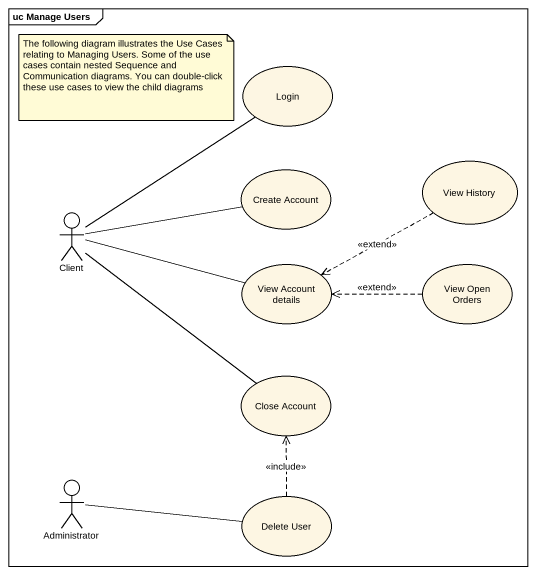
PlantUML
@startuml
mainframe uc Manage Users
usecase Login
usecase "Create Account" as Create_Account
usecase "View History" as View_History
actor Client
usecase "View Account details" as View_Account_details
usecase "View Open Orders" as View_Open_Orders
usecase "Close Account" as Close_Account
actor Administrator
usecase "Delete User" as Delete_User
View_History .left.> View_Account_details : <<extend>>
Client -up- Login
Client -right- Create_Account
Client -right- View_Account_details
Client -- Close_Account
View_Open_Orders .left.> View_Account_details : <<extend>>
Administrator -right- Delete_User
Delete_User .up.> Close_Account : <<include>>
note as N1
  The following diagram illustrates the Use Cases relating to Managing Users. Some of the use cases contain nested Sequence and Communication diagrams. You can double-click these use cases to view the child diagrams
end note
@enduml
